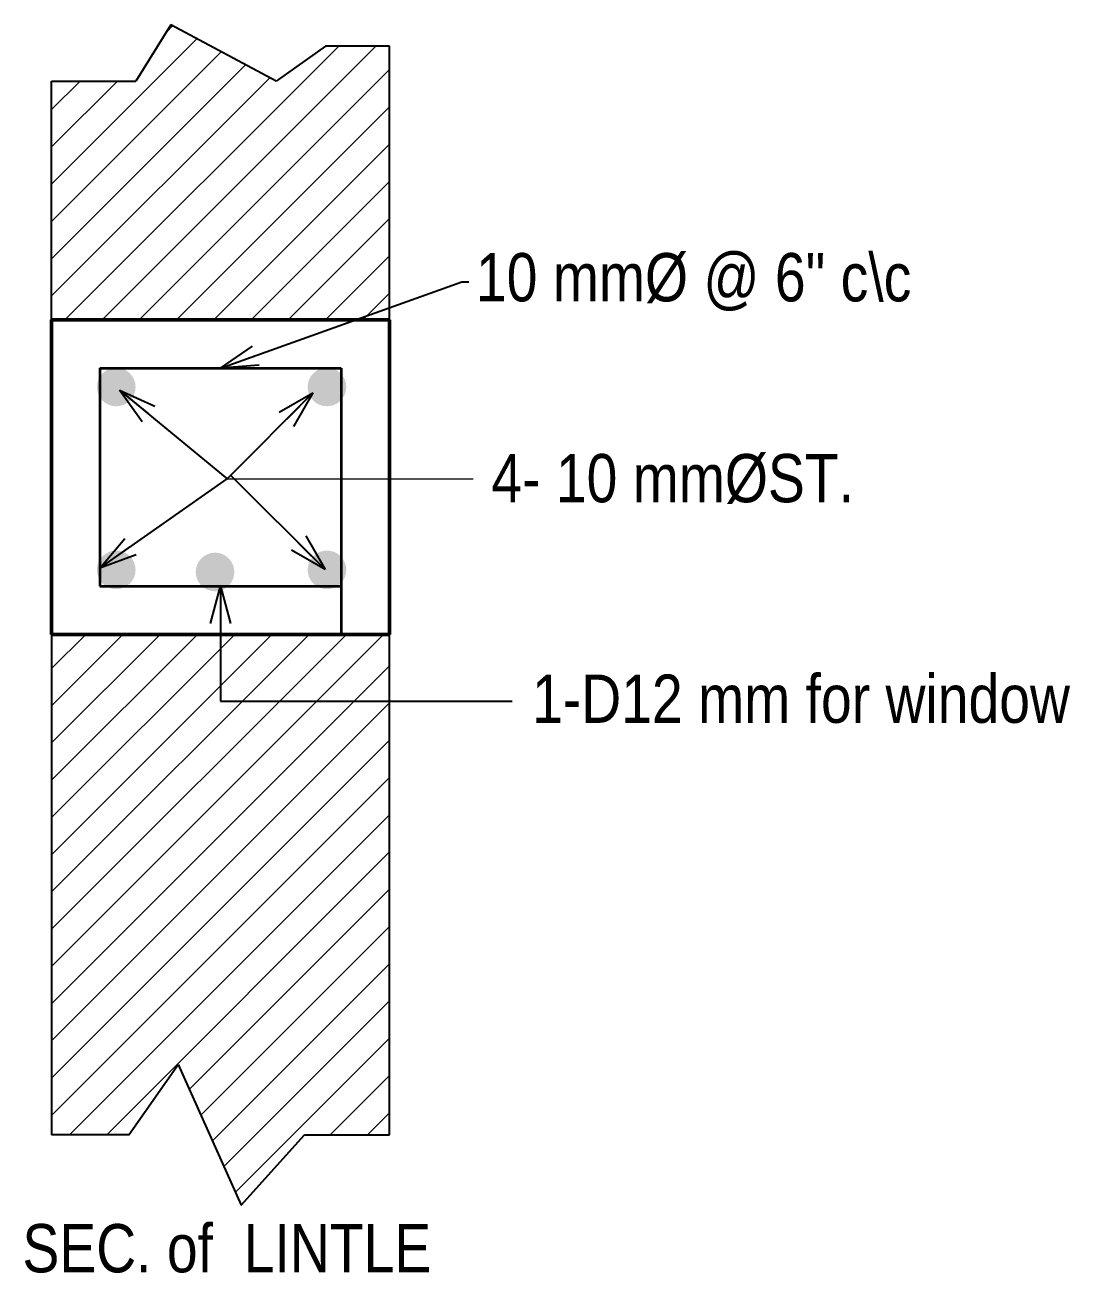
# Model space of a CAD drawing. Header units: inches. Extents: x -4010 to 92088, y -38563 to -1318.
# Drawn here: x 52586.3 to 52642.1, y -26471.8 to -26405.2 of the extents above; entities that cross this region are included whole.
import ezdxf

# ---------------------------------------------------------------- set-up
doc = ezdxf.new("R2010")
doc.units = ezdxf.units.IN
doc.header["$MEASUREMENT"] = 0
for name, color, linetype, lineweight in [('Column', 2, 'Continuous', 50), ('DIM', 7, 'Continuous', 15), ('R0D', 1, 'Continuous', 35)]:
    doc.layers.add(name, color=color, linetype=linetype, lineweight=lineweight)
for name, color, linetype in [('Hatch', 3, 'Continuous'), ('TEX', 7, 'Continuous'), ('wall', 3, 'Continuous')]:
    doc.layers.add(name, color=color, linetype=linetype)
doc.styles.get("Standard").update_dxf_attribs({"font": 'ARIALN.TTF'})
doc.dimstyles.new('_30', dxfattribs={"dimscale": 0.4, "dimtxt": 7, "dimasz": 5, "dimexe": 6, "dimexo": 2, "dimgap": 2, "dimtad": 1, "dimdec": 0, "dimzin": 3, "dimdsep": 46, "dimlunit": 3, "dimtxsty": 'Standard', "dimblk": 'OBLIQUE', "dimcen": 0, "dimdle": 5, "dimclrt": 7, "dimazin": 0, "dimtfac": 0.0375, "dimtdec": 0, "dimtofl": 0, "dimtmove": 0, "dimatfit": 3, "dimldrblk": 'OPEN30', "dimfxl": 6, "dimtvp": 0.8, "dimtolj": 1, "dimtzin": 0, "dimlwe": -1, "dimarcsym": 0})

# ---------------------------------------------------------------- blocks, each defined once
blk = doc.blocks.new('_Oblique')
at = {"color": 0, "linetype": 'ByBlock', "lineweight": -2}
blk.add_line((-0.5, -0.5), (0.5, 0.5), dxfattribs=at)
blk = doc.blocks.new('_Open30')
at = {"color": 0, "linetype": 'ByBlock', "lineweight": -2}
for p, q in [((-1, 0.268), (0, 0)), ((0, 0), (-1, -0.268)), ((0, 0), (-1, 0))]:
    blk.add_line(p, q, dxfattribs=at)

msp = doc.modelspace()

# ---------------------------------------------------------------- hatches: boundary and pattern name
at = {"layer": 'Hatch', "linetype": 'ByBlock', "lineweight": 18}
h = msp.add_hatch(dxfattribs=at)
h.set_pattern_fill('ANSI31', color=256, scale=11.25, style=0)
h.set_pattern_definition([(45, (32053.8865, -32268.7064), (-0.99436891, 0.99436891), [])])
h.paths.add_polyline_path([(52605.808, -26437.738), (52587.761, -26437.738), (52587.761, -26464.456), (52591.886, -26464.456), (52594.511, -26460.706), (52597.886, -26468.206), (52601.261, -26464.456), (52605.808, -26464.456)])
h.paths.add_polyline_path([(52605.808, -26406.331), (52602.386, -26406.331), (52599.761, -26408.206), (52594.136, -26405.206), (52592.261, -26408.206), (52587.761, -26408.206), (52587.761, -26420.956), (52605.808, -26420.956)])
at = {"layer": 'R0D', "ltscale": 100}
for points in [[(52590.182, -26424.533, 1), (52592.245, -26424.533, 1)], [(52601.434, -26424.533, 1), (52603.496, -26424.533, 1)], [(52590.182, -26434.295, 1), (52592.245, -26434.295, 1)], [(52595.457, -26434.409, 1), (52597.519, -26434.409, 1)], [(52601.434, -26434.295, 1), (52603.496, -26434.295, 1)]]:
    msp.add_hatch(color=256, dxfattribs=at).paths.add_polyline_path(points)

# ---------------------------------------------------------------- linework, layer by layer
at = {"layer": 'Column'}
for p, q in [((52587.761, -26420.956), (52605.808, -26420.956)), ((52587.761, -26437.738), (52587.761, -26420.956)), ((52605.808, -26420.956), (52605.808, -26437.738)), ((52587.761, -26437.738), (52587.761, -26436.331)), ((52587.761, -26437.738), (52605.808, -26437.738))]:
    msp.add_line(p, q, dxfattribs=at)
at = {"layer": 'Column', "color": 0, "linetype": 'ByBlock', "lineweight": 18}
for q in [(52590.34, -26423.534), (52590.34, -26427.706)]:
    msp.add_line((52590.34, -26423.534), q, dxfattribs=at)
at = {"layer": 'DIM'}
msp.add_line((52597.136, -26429.433), (52610.278, -26429.433), dxfattribs=at)
at = {"layer": 'R0D', "ltscale": 100}
for p, q in [((52590.34, -26423.534), (52603.23, -26423.534)), ((52590.34, -26423.534), (52590.34, -26435.159)), ((52603.23, -26423.534), (52603.23, -26437.738)), ((52590.34, -26435.159), (52603.23, -26435.159))]:
    msp.add_line(p, q, dxfattribs=at)
at = {"layer": 'wall'}
for p, q in [((52594.136, -26405.206), (52592.261, -26408.206)), ((52599.761, -26408.206), (52594.136, -26405.206)), ((52602.386, -26406.331), (52599.761, -26408.206)), ((52605.808, -26406.331), (52602.386, -26406.331)), ((52605.808, -26420.956), (52605.808, -26406.331)), ((52587.761, -26420.956), (52587.761, -26408.206)), ((52587.761, -26408.206), (52592.261, -26408.206)), ((52587.761, -26437.738), (52587.761, -26464.456)), ((52605.808, -26464.456), (52605.808, -26437.738)), ((52591.886, -26464.456), (52594.511, -26460.706)), ((52594.511, -26460.706), (52597.886, -26468.206)), ((52591.886, -26464.456), (52587.761, -26464.456)), ((52597.886, -26468.206), (52601.261, -26464.456)), ((52601.261, -26464.456), (52605.808, -26464.456))]:
    msp.add_line(p, q, dxfattribs=at)

# ---------------------------------------------------------------- texts
at = {"layer": 'TEX'}
for s, p in [('10 mm%%C @ 6" c\\c ', (52610.419, -26419.963)), (' 4- 10 mm%%CST. ', (52610.419, -26430.689)), ('1-D12 mm for window ', (52613.419, -26442.463)), ('SEC. of  LINTLE', (52586.205, -26471.798))]:
    msp.add_text(s, height=2.57812, dxfattribs=at).set_placement(p)

# ---------------------------------------------------------------- leaders
at = {"layer": 'DIM'}
for points in [[(52596.785, -26423.534), (52609.668, -26418.922), (52610.045, -26418.922)], [(52591.392, -26424.702), (52597.136, -26429.433)], [(52601.709, -26424.848), (52597.136, -26429.433)], [(52590.34, -26434.205), (52597.136, -26429.433)], [(52602.367, -26434.279), (52597.322, -26429.247)], [(52596.785, -26435.159), (52596.785, -26441.308), (52612.362, -26441.308)]]:
    msp.add_leader(points, dimstyle='_30', dxfattribs=at)

doc.saveas('drawing.dxf')
